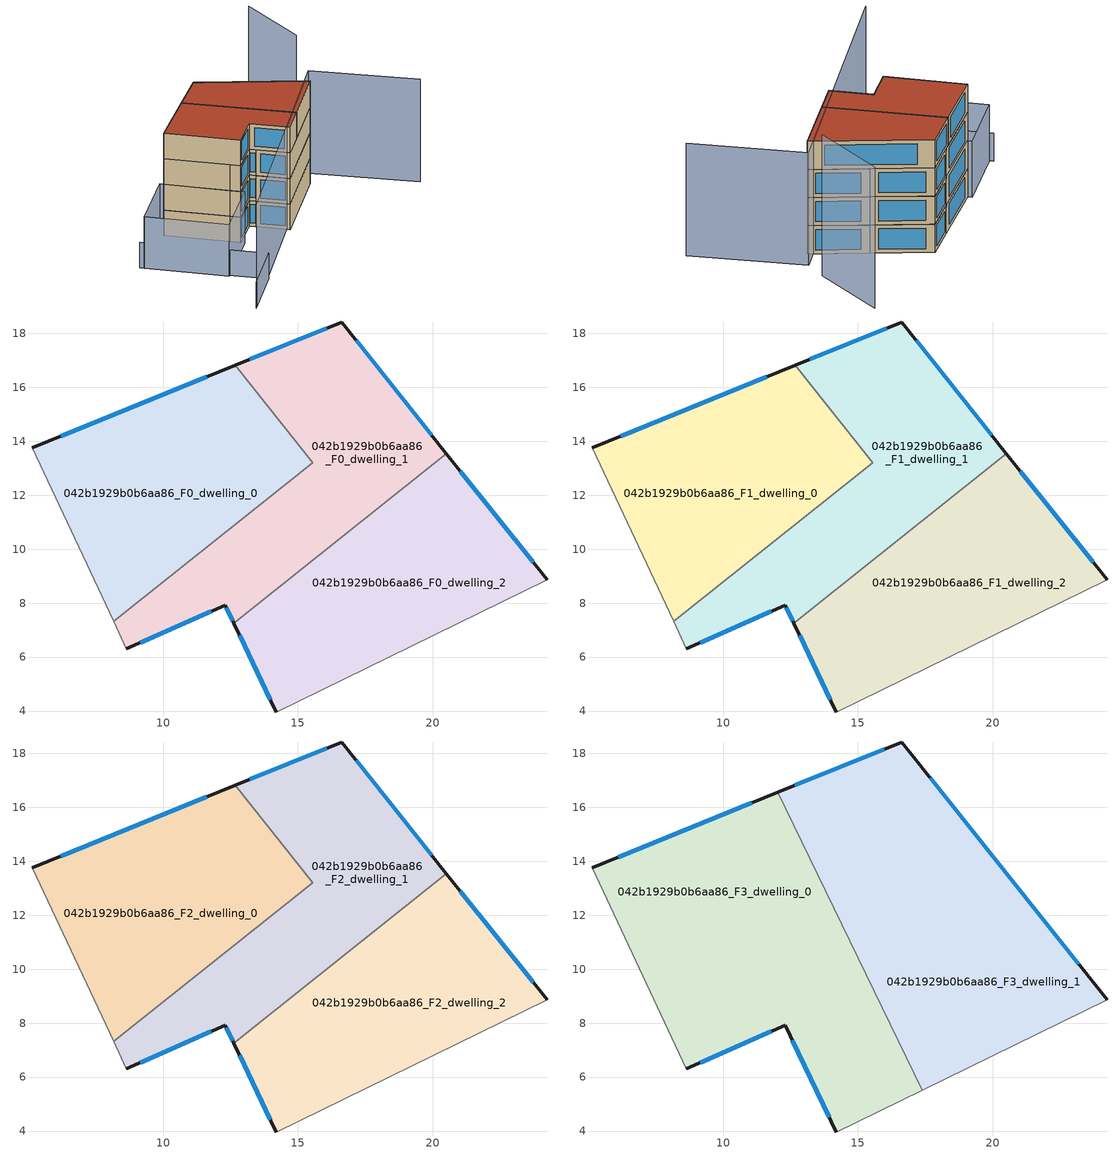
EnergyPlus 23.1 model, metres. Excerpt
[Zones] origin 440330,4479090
042b1929b0b6aa86_F0_dwelling_0
 floor ground (EU_floor_Construction): 15.55,13.2 12.67,16.82 5.16,13.76 8.17,7.32 z0
 wall outside (EU_wall_Construction): 5.16,13.76 12.67,16.82 z0:3
 wall to 042b1929b0b6aa86_F0_dwelling_1 (EU_wall_Construction): 12.67,16.82 15.55,13.2 8.17,7.32 z0:3
 wall adiabatic (EU_wall_Construction): 8.17,7.32 5.16,13.76 z0:3
 window (EU_Window_Construction): 6.2,14.18 11.63,16.39 z0.42:2.58
042b1929b0b6aa86_F0_dwelling_1
 floor ground (EU_floor_Construction): 20.51,13.54 16.62,18.42 12.67,16.82 15.55,13.2 8.17,7.32 8.65,6.31 12.3,7.92 12.62,7.26 z0
 wall outside (EU_wall_Construction): 12.67,16.82 16.62,18.42 20.51,13.54 / 12.62,7.26 12.3,7.92 8.65,6.31 z0:3
 wall adiabatic (EU_wall_Construction): 8.65,6.31 8.17,7.32 z0:3
 wall to 042b1929b0b6aa86_F0_dwelling_2 (EU_wall_Construction): 20.51,13.54 12.62,7.26 z0:3
 window (EU_Window_Construction): 13.22,17.04 16.07,18.2 / 17.16,17.74 19.97,14.22 / 12.58,7.35 12.35,7.83 / 11.8,7.7 9.15,6.53 z0.42:2.58
042b1929b0b6aa86_F0_dwelling_2
 floor ground (EU_floor_Construction): 24.23,8.86 20.51,13.54 12.62,7.26 14.2,3.96 z0
 wall outside (EU_wall_Construction): 20.51,13.54 24.23,8.86 / 14.2,3.96 12.62,7.26 z0:3
 wall adiabatic (EU_wall_Construction): 24.23,8.86 14.2,3.96 z0:3
 window (EU_Window_Construction): 21.02,12.89 23.72,9.51 / 13.98,4.42 12.84,6.8 z0.42:2.58
042b1929b0b6aa86_F1_dwelling_0
 floor to 042b1929b0b6aa86_F0_dwelling_0 (EU_floor_Construction): 15.55,13.2 12.67,16.82 5.16,13.76 8.17,7.32 z3
 wall outside (EU_wall_Construction): 5.16,13.76 12.67,16.82 z3:6
 wall to 042b1929b0b6aa86_F1_dwelling_1 (EU_wall_Construction): 12.67,16.82 15.55,13.2 8.17,7.32 z3:6
 wall adiabatic (EU_wall_Construction): 8.17,7.32 5.16,13.76 z3:6
 window (EU_Window_Construction): 6.2,14.18 11.63,16.39 z3.42:5.58
042b1929b0b6aa86_F1_dwelling_1
 floor to 042b1929b0b6aa86_F0_dwelling_1 (EU_floor_Construction): 20.51,13.54 16.62,18.42 12.67,16.82 15.55,13.2 8.17,7.32 8.65,6.31 12.3,7.92 12.62,7.26 z3
 wall outside (EU_wall_Construction): 12.67,16.82 16.62,18.42 20.51,13.54 / 12.62,7.26 12.3,7.92 8.65,6.31 z3:6
 wall adiabatic (EU_wall_Construction): 8.65,6.31 8.17,7.32 z3:6
 wall to 042b1929b0b6aa86_F1_dwelling_2 (EU_wall_Construction): 20.51,13.54 12.62,7.26 z3:6
 window (EU_Window_Construction): 13.22,17.04 16.07,18.2 / 17.16,17.74 19.97,14.22 / 12.58,7.35 12.35,7.83 / 11.8,7.7 9.15,6.53 z3.42:5.58
042b1929b0b6aa86_F1_dwelling_2
 floor to 042b1929b0b6aa86_F0_dwelling_2 (EU_floor_Construction): 24.23,8.86 20.51,13.54 12.62,7.26 14.2,3.96 z3
 wall outside (EU_wall_Construction): 20.51,13.54 24.23,8.86 / 14.2,3.96 12.62,7.26 z3:6
 wall adiabatic (EU_wall_Construction): 24.23,8.86 14.2,3.96 z3:6
 window (EU_Window_Construction): 21.02,12.89 23.72,9.51 / 13.98,4.42 12.84,6.8 z3.42:5.58
042b1929b0b6aa86_F2_dwelling_0
 floor to 042b1929b0b6aa86_F1_dwelling_0 (EU_floor_Construction): 15.55,13.2 12.67,16.82 5.16,13.76 8.17,7.32 z6
 wall outside (EU_wall_Construction): 5.16,13.76 12.67,16.82 z6:9
 wall to 042b1929b0b6aa86_F2_dwelling_1 (EU_wall_Construction): 12.67,16.82 15.55,13.2 8.17,7.32 z6:9
 wall adiabatic (EU_wall_Construction): 8.17,7.32 5.16,13.76 z6:9
 window (EU_Window_Construction): 6.2,14.18 11.63,16.39 z6.42:8.58
042b1929b0b6aa86_F2_dwelling_1
 floor to 042b1929b0b6aa86_F1_dwelling_1 (EU_floor_Construction): 20.51,13.54 16.62,18.42 12.67,16.82 15.55,13.2 8.17,7.32 8.65,6.31 12.3,7.92 12.62,7.26 z6
 wall outside (EU_wall_Construction): 12.67,16.82 16.62,18.42 20.51,13.54 / 12.62,7.26 12.3,7.92 8.65,6.31 z6:9
 wall adiabatic (EU_wall_Construction): 8.65,6.31 8.17,7.32 z6:9
 wall to 042b1929b0b6aa86_F2_dwelling_2 (EU_wall_Construction): 20.51,13.54 12.62,7.26 z6:9
 window (EU_Window_Construction): 13.22,17.04 16.07,18.2 / 17.16,17.74 19.97,14.22 / 12.58,7.35 12.35,7.83 / 11.8,7.7 9.15,6.53 z6.42:8.58
042b1929b0b6aa86_F2_dwelling_2
 floor to 042b1929b0b6aa86_F1_dwelling_2 (EU_floor_Construction): 24.23,8.86 20.51,13.54 12.62,7.26 14.2,3.96 z6
 wall outside (EU_wall_Construction): 20.51,13.54 24.23,8.86 / 14.2,3.96 12.62,7.26 z6:9
 wall adiabatic (EU_wall_Construction): 24.23,8.86 14.2,3.96 z6:9
 window (EU_Window_Construction): 21.02,12.89 23.72,9.51 / 13.98,4.42 12.84,6.8 z6.42:8.58
042b1929b0b6aa86_F3_dwelling_0
 floor to 042b1929b0b6aa86_F2_dwelling_0 (EU_floor_Construction): 14.18,12.11 12.02,16.55 5.16,13.76 8.17,7.32 z9
 floor to 042b1929b0b6aa86_F2_dwelling_1 (EU_floor_Construction): 12.62,7.26 15.45,9.51 14.18,12.11 8.17,7.32 8.65,6.31 12.3,7.92 z9
 floor to 042b1929b0b6aa86_F2_dwelling_2 (EU_floor_Construction): 17.39,5.52 15.45,9.51 12.62,7.26 14.2,3.96 z9
 wall outside (EU_wall_Construction): 5.16,13.76 12.02,16.55 / 14.2,3.96 12.3,7.92 8.65,6.31 z9:12
 wall to 042b1929b0b6aa86_F3_dwelling_1 (EU_wall_Construction): 12.02,16.55 17.39,5.52 z9:12
 wall adiabatic (EU_wall_Construction): 17.39,5.52 14.2,3.96 / 8.65,6.31 5.16,13.76 z9:12
 window (EU_Window_Construction): 6.11,14.15 11.07,16.16 / 13.94,4.51 12.57,7.37 / 11.8,7.7 9.15,6.53 z9.42:11.58
 roof outside (EU_roof_Construction): 12.02,16.55 17.39,5.52 14.2,3.96 12.3,7.92 8.65,6.31 5.16,13.76 z12
042b1929b0b6aa86_F3_dwelling_1
 floor to 042b1929b0b6aa86_F2_dwelling_1 (EU_floor_Construction): 20.51,13.54 16.62,18.42 12.67,16.81 15.55,13.2 14.18,12.11 15.45,9.51 z9
 floor to 042b1929b0b6aa86_F2_dwelling_2 (EU_floor_Construction): 24.23,8.86 20.51,13.54 15.45,9.51 17.39,5.52 z9
 floor to 042b1929b0b6aa86_F2_dwelling_0 (EU_floor_Construction): 15.55,13.2 12.67,16.81 12.02,16.55 14.18,12.11 z9
 wall outside (EU_wall_Construction): 12.02,16.55 16.62,18.42 24.23,8.86 z9:12
 wall adiabatic (EU_wall_Construction): 24.23,8.86 17.39,5.52 z9:12
 window (EU_Window_Construction): 12.66,16.81 15.98,18.16 / 17.68,17.09 23.18,10.18 z9.42:11.58
 roof outside (EU_roof_Construction): 16.62,18.42 24.23,8.86 17.39,5.52 12.02,16.55 z12
shading: -2.47,-4.11 26.05,10.42 / 26.05,10.42 31.43,-0.14 z0:12; 1.65,2.55 -2.2,10.8 / -2.2,10.8 5.01,14.18 / 5.01,14.18 8.87,5.93 / 8.87,5.93 1.65,2.55 z0:6; -2.4,11.2 3.59,-1.18 / 3.59,-1.18 -2.69,-4.21 z0:3; 27.08,12.78 29.67,20.95 z0:15
[Building]
EU S2 Campaign: North Axis=0; Terrain=City; Solar Distribution=FullExterior
[Site:Location]
Madrid: Latitude=40.5; Longitude=-3.5; Time Zone=1; Elevation=609
[SizingPeriod:WeatherFileDays]
AnnualSizingPeriod: Begin Month=1; Begin Day of Month=1; End Month=12; End Day of Month=31; Day of Week for Start Day=Monday; Use Weather File Daylight Saving Period=No; Use Weather File Rain and Snow Indicators=No
[MATERIAL]
EU_InternalMass_Material: Roughness=MediumRough; Thickness=0.1; Conductivity=1; Density=1800; Specific Heat=900; Thermal Absorptance=0.9; Solar Absorptance=0.7; Visible Absorptance=0.7
[MATERIAL:NOMASS] Roughness=MediumRough; Thermal Absorptance=0.9; Solar Absorptance=0.7; Visible Absorptance=0.7
Name | Thermal Resistance
EU_wall_NoMass | 1.60022
EU_roof_NoMass | 1.57597
EU_floor_NoMass | 0.470652
[WINDOWMATERIAL:SIMPLEGLAZINGSYSTEM]
EU_Window_SimpleGlazing: UFactor=3.28802; Solar Heat Gain Coefficient=0.85; Visible Transmittance=0.85
[CONSTRUCTION]
EU_wall_Construction: EU_wall_NoMass
EU_roof_Construction: EU_roof_NoMass
EU_floor_Construction: EU_floor_NoMass
EU_InternalMass_Construction: EU_InternalMass_Material
EU_Window_Construction: EU_Window_SimpleGlazing
[ZONE] Type=1; Multiplier=1; Ceiling Height=autocalculate; Floor Area=autocalculate; Part of Total Floor Area=Yes
Name | Volume
042b1929b0b6aa86_F0_dwelling_0; 042b1929b0b6aa86_F1_dwelling_0; 042b1929b0b6aa86_F2_dwelling_0 | 151.636
042b1929b0b6aa86_F3_dwelling_0; 042b1929b0b6aa86_F3_dwelling_1 | 227.466
042b1929b0b6aa86_F0_dwelling_1; 042b1929b0b6aa86_F1_dwelling_1; 042b1929b0b6aa86_F2_dwelling_1 | 151.644
042b1929b0b6aa86_F0_dwelling_2; 042b1929b0b6aa86_F1_dwelling_2; 042b1929b0b6aa86_F2_dwelling_2 | 151.65
[INTERNALMASS] Construction=EU_InternalMass_Construction
Name | Zone or ZoneList | Surface Area
042b1929b0b6aa86_F0_dwelling_0_EU_InternalMass | 042b1929b0b6aa86_F0_dwelling_0 | 50.5441
042b1929b0b6aa86_F0_dwelling_1_EU_InternalMass | 042b1929b0b6aa86_F0_dwelling_1 | 50.5481
042b1929b0b6aa86_F0_dwelling_2_EU_InternalMass | 042b1929b0b6aa86_F0_dwelling_2 | 50.5495
042b1929b0b6aa86_F1_dwelling_0_EU_InternalMass | 042b1929b0b6aa86_F1_dwelling_0 | 50.5441
042b1929b0b6aa86_F1_dwelling_1_EU_InternalMass | 042b1929b0b6aa86_F1_dwelling_1 | 50.5481
042b1929b0b6aa86_F1_dwelling_2_EU_InternalMass | 042b1929b0b6aa86_F1_dwelling_2 | 50.5495
042b1929b0b6aa86_F2_dwelling_0_EU_InternalMass | 042b1929b0b6aa86_F2_dwelling_0 | 50.5441
042b1929b0b6aa86_F2_dwelling_1_EU_InternalMass | 042b1929b0b6aa86_F2_dwelling_1 | 50.5481
042b1929b0b6aa86_F2_dwelling_2_EU_InternalMass | 042b1929b0b6aa86_F2_dwelling_2 | 50.5495
042b1929b0b6aa86_F3_dwelling_0_EU_InternalMass | 042b1929b0b6aa86_F3_dwelling_0 | 75.8221
042b1929b0b6aa86_F3_dwelling_1_EU_InternalMass | 042b1929b0b6aa86_F3_dwelling_1 | 75.822
[OTHEREQUIPMENT] Fuel Type=Electricity; Design Level Calculation Method=Watts/Area; Power per Zone Floor Area=1; Fraction Latent=0; Fraction Radiant=0; Fraction Lost=0; Carbon Dioxide Generation Rate=0; EndUse Subcategory=EU_Step8_InternalGains
Name | Zone or ZoneList or Space or SpaceList | Schedule
EU_Step8_InternalGain_042b1929b0b6aa86_F0_dwelling_0_f000 | 042b1929b0b6aa86_F0_dwelling_0 | EU_Step8_GainSchedule_042b1929b0b6aa86_F0_dwelling_0_f000
EU_Step8_InternalGain_042b1929b0b6aa86_F0_dwelling_1_f000 | 042b1929b0b6aa86_F0_dwelling_1 | EU_Step8_GainSchedule_042b1929b0b6aa86_F0_dwelling_1_f000
EU_Step8_InternalGain_042b1929b0b6aa86_F0_dwelling_2_f000 | 042b1929b0b6aa86_F0_dwelling_2 | EU_Step8_GainSchedule_042b1929b0b6aa86_F0_dwelling_2_f000
EU_Step8_InternalGain_042b1929b0b6aa86_F1_dwelling_0_f000 | 042b1929b0b6aa86_F1_dwelling_0 | EU_Step8_GainSchedule_042b1929b0b6aa86_F1_dwelling_0_f000
EU_Step8_InternalGain_042b1929b0b6aa86_F1_dwelling_1_f000 | 042b1929b0b6aa86_F1_dwelling_1 | EU_Step8_GainSchedule_042b1929b0b6aa86_F1_dwelling_1_f000
EU_Step8_InternalGain_042b1929b0b6aa86_F1_dwelling_2_f000 | 042b1929b0b6aa86_F1_dwelling_2 | EU_Step8_GainSchedule_042b1929b0b6aa86_F1_dwelling_2_f000
EU_Step8_InternalGain_042b1929b0b6aa86_F2_dwelling_0_f000 | 042b1929b0b6aa86_F2_dwelling_0 | EU_Step8_GainSchedule_042b1929b0b6aa86_F2_dwelling_0_f000
EU_Step8_InternalGain_042b1929b0b6aa86_F2_dwelling_1_f000 | 042b1929b0b6aa86_F2_dwelling_1 | EU_Step8_GainSchedule_042b1929b0b6aa86_F2_dwelling_1_f000
EU_Step8_InternalGain_042b1929b0b6aa86_F2_dwelling_2_f000 | 042b1929b0b6aa86_F2_dwelling_2 | EU_Step8_GainSchedule_042b1929b0b6aa86_F2_dwelling_2_f000
EU_Step8_InternalGain_042b1929b0b6aa86_F3_dwelling_0_f000 | 042b1929b0b6aa86_F3_dwelling_0 | EU_Step8_GainSchedule_042b1929b0b6aa86_F3_dwelling_0_f000
EU_Step8_InternalGain_042b1929b0b6aa86_F3_dwelling_1_f000 | 042b1929b0b6aa86_F3_dwelling_1 | EU_Step8_GainSchedule_042b1929b0b6aa86_F3_dwelling_1_f000
[ZONEVENTILATION:DESIGNFLOWRATE] Schedule=EU_AlwaysOn; Design Flow Rate Calculation Method=AirChanges/Hour; Air Changes per Hour=0.480704; Ventilation Type=Natural; Fan Pressure Rise=0; Fan Total Efficiency=1; Constant Term Coefficient=1; Temperature Term Coefficient=0; Velocity Term Coefficient=0; Velocity Squared Term Coefficient=0; Minimum Indoor Temperature=-100; Maximum Indoor Temperature=100; Delta Temperature=-100; Minimum Outdoor Temperature=-100; Maximum Outdoor Temperature=100; Maximum Wind Speed=40
Name | Zone or ZoneList or Space or SpaceList
EU_ConstantAir_042b1929b0b6aa86_F0_dwelling_0 | 042b1929b0b6aa86_F0_dwelling_0
EU_ConstantAir_042b1929b0b6aa86_F0_dwelling_1 | 042b1929b0b6aa86_F0_dwelling_1
EU_ConstantAir_042b1929b0b6aa86_F0_dwelling_2 | 042b1929b0b6aa86_F0_dwelling_2
EU_ConstantAir_042b1929b0b6aa86_F1_dwelling_0 | 042b1929b0b6aa86_F1_dwelling_0
EU_ConstantAir_042b1929b0b6aa86_F1_dwelling_1 | 042b1929b0b6aa86_F1_dwelling_1
EU_ConstantAir_042b1929b0b6aa86_F1_dwelling_2 | 042b1929b0b6aa86_F1_dwelling_2
EU_ConstantAir_042b1929b0b6aa86_F2_dwelling_0 | 042b1929b0b6aa86_F2_dwelling_0
EU_ConstantAir_042b1929b0b6aa86_F2_dwelling_1 | 042b1929b0b6aa86_F2_dwelling_1
EU_ConstantAir_042b1929b0b6aa86_F2_dwelling_2 | 042b1929b0b6aa86_F2_dwelling_2
EU_ConstantAir_042b1929b0b6aa86_F3_dwelling_0 | 042b1929b0b6aa86_F3_dwelling_0
EU_ConstantAir_042b1929b0b6aa86_F3_dwelling_1 | 042b1929b0b6aa86_F3_dwelling_1
[HVACTEMPLATE:THERMOSTAT] Constant Heating Setpoint=20; Constant Cooling Setpoint=50
EU_HeatOnly_042b1929b0b6aa86_F0_dwelling_0; EU_HeatOnly_042b1929b0b6aa86_F0_dwelling_1; EU_HeatOnly_042b1929b0b6aa86_F0_dwelling_2; EU_HeatOnly_042b1929b0b6aa86_F1_dwelling_0; EU_HeatOnly_042b1929b0b6aa86_F1_dwelling_1; EU_HeatOnly_042b1929b0b6aa86_F1_dwelling_2; EU_HeatOnly_042b1929b0b6aa86_F2_dwelling_0; EU_HeatOnly_042b1929b0b6aa86_F2_dwelling_1; EU_HeatOnly_042b1929b0b6aa86_F2_dwelling_2; EU_HeatOnly_042b1929b0b6aa86_F3_dwelling_0; EU_HeatOnly_042b1929b0b6aa86_F3_dwelling_1
[HVACTEMPLATE:ZONE:IDEALLOADSAIRSYSTEM] System Availability Schedule=EU_AlwaysOn; Maximum Heating Supply Air Temperature=50; Minimum Cooling Supply Air Temperature=13; Maximum Heating Supply Air Humidity Ratio=0.0156; Minimum Cooling Supply Air Humidity Ratio=0.0077; Heating Limit=NoLimit; Cooling Limit=NoLimit; Heating Availability Schedule=EU_AlwaysOn; Cooling Availability Schedule=EU_CoolingOff; Dehumidification Control Type=ConstantSensibleHeatRatio; Cooling Sensible Heat Ratio=0.7; Dehumidification Setpoint=60; Humidification Control Type=None; Humidification Setpoint=30; Outdoor Air Method=None; Outdoor Air Flow Rate per Person=0.00944; Outdoor Air Flow Rate per Zone Floor Area=0; Outdoor Air Flow Rate per Zone=0; Demand Controlled Ventilation Type=None; Outdoor Air Economizer Type=NoEconomizer; Heat Recovery Type=None; Sensible Heat Recovery Effectiveness=0.7; Latent Heat Recovery Effectiveness=0.65
Name | Template Thermostat
042b1929b0b6aa86_F0_dwelling_0 | EU_HeatOnly_042b1929b0b6aa86_F0_dwelling_0
042b1929b0b6aa86_F0_dwelling_1 | EU_HeatOnly_042b1929b0b6aa86_F0_dwelling_1
042b1929b0b6aa86_F0_dwelling_2 | EU_HeatOnly_042b1929b0b6aa86_F0_dwelling_2
042b1929b0b6aa86_F1_dwelling_0 | EU_HeatOnly_042b1929b0b6aa86_F1_dwelling_0
042b1929b0b6aa86_F1_dwelling_1 | EU_HeatOnly_042b1929b0b6aa86_F1_dwelling_1
042b1929b0b6aa86_F1_dwelling_2 | EU_HeatOnly_042b1929b0b6aa86_F1_dwelling_2
042b1929b0b6aa86_F2_dwelling_0 | EU_HeatOnly_042b1929b0b6aa86_F2_dwelling_0
042b1929b0b6aa86_F2_dwelling_1 | EU_HeatOnly_042b1929b0b6aa86_F2_dwelling_1
042b1929b0b6aa86_F2_dwelling_2 | EU_HeatOnly_042b1929b0b6aa86_F2_dwelling_2
042b1929b0b6aa86_F3_dwelling_0 | EU_HeatOnly_042b1929b0b6aa86_F3_dwelling_0
042b1929b0b6aa86_F3_dwelling_1 | EU_HeatOnly_042b1929b0b6aa86_F3_dwelling_1
[SIZING:ZONE] Zone Cooling Design Supply Air Temperature Input Method=SupplyAirTemperature; Zone Cooling Design Supply Air Temperature=13; Zone Heating Design Supply Air Temperature Input Method=SupplyAirTemperature; Zone Heating Design Supply Air Temperature=50; Zone Cooling Design Supply Air Humidity Ratio=0.008; Zone Heating Design Supply Air Humidity Ratio=0.008; Cooling Design Air Flow Method=DesignDay; Cooling Design Air Flow Rate=0; Cooling Minimum Air Flow per Zone Floor Area=0.000762; Cooling Minimum Air Flow=0; Cooling Minimum Air Flow Fraction=0.2; Heating Design Air Flow Method=DesignDay; Heating Design Air Flow Rate=0; Heating Maximum Air Flow per Zone Floor Area=0.002032; Heating Maximum Air Flow=0.141576; Heating Maximum Air Flow Fraction=0.3; Account for Dedicated Outdoor Air System=No; Dedicated Outdoor Air System Control Strategy=NeutralSupplyAir; Dedicated Outdoor Air Low Setpoint Temperature for Design=autosize; Dedicated Outdoor Air High Setpoint Temperature for Design=autosize; Zone Load Sizing Method=Sensible Load Only No Latent Load; Zone Latent Cooling Design Supply Air Humidity Ratio Input Method=HumidityRatioDifference; Zone Cooling Design Supply Air Humidity Ratio Difference=0.005; Zone Latent Heating Design Supply Air Humidity Ratio Input Method=HumidityRatioDifference; Zone Humidification Design Supply Air Humidity Ratio Difference=0.005
042b1929b0b6aa86_F0_dwelling_0; 042b1929b0b6aa86_F0_dwelling_1; 042b1929b0b6aa86_F0_dwelling_2; 042b1929b0b6aa86_F1_dwelling_0; 042b1929b0b6aa86_F1_dwelling_1; 042b1929b0b6aa86_F1_dwelling_2; 042b1929b0b6aa86_F2_dwelling_0; 042b1929b0b6aa86_F2_dwelling_1; 042b1929b0b6aa86_F2_dwelling_2; 042b1929b0b6aa86_F3_dwelling_0; 042b1929b0b6aa86_F3_dwelling_1
[SCHEDULE:CONSTANT]
Name | Hourly Value
EU_AlwaysOn | 1
EU_CoolingOff | 0
[SCHEDULE:FILE] Column Number=1; Rows to Skip at Top=0; Number of Hours of Data=8760; Column Separator=Comma; Interpolate to Timestep=No; Minutes per Item=60; Adjust Schedule for Daylight Savings=Yes
Name | File
EU_Step8_GainSchedule_042b1929b0b6aa86_F0_dwelling_0_f000 | ../../schedules/042b1929b0b6aa86/042b1929b0b6aa86_F0_dwelling_0_f000_gain.csv
EU_Step8_GainSchedule_042b1929b0b6aa86_F0_dwelling_1_f000 | ../../schedules/042b1929b0b6aa86/042b1929b0b6aa86_F0_dwelling_1_f000_gain.csv
EU_Step8_GainSchedule_042b1929b0b6aa86_F0_dwelling_2_f000 | ../../schedules/042b1929b0b6aa86/042b1929b0b6aa86_F0_dwelling_2_f000_gain.csv
EU_Step8_GainSchedule_042b1929b0b6aa86_F1_dwelling_0_f000 | ../../schedules/042b1929b0b6aa86/042b1929b0b6aa86_F1_dwelling_0_f000_gain.csv
EU_Step8_GainSchedule_042b1929b0b6aa86_F1_dwelling_1_f000 | ../../schedules/042b1929b0b6aa86/042b1929b0b6aa86_F1_dwelling_1_f000_gain.csv
EU_Step8_GainSchedule_042b1929b0b6aa86_F1_dwelling_2_f000 | ../../schedules/042b1929b0b6aa86/042b1929b0b6aa86_F1_dwelling_2_f000_gain.csv
EU_Step8_GainSchedule_042b1929b0b6aa86_F2_dwelling_0_f000 | ../../schedules/042b1929b0b6aa86/042b1929b0b6aa86_F2_dwelling_0_f000_gain.csv
EU_Step8_GainSchedule_042b1929b0b6aa86_F2_dwelling_1_f000 | ../../schedules/042b1929b0b6aa86/042b1929b0b6aa86_F2_dwelling_1_f000_gain.csv
EU_Step8_GainSchedule_042b1929b0b6aa86_F2_dwelling_2_f000 | ../../schedules/042b1929b0b6aa86/042b1929b0b6aa86_F2_dwelling_2_f000_gain.csv
EU_Step8_GainSchedule_042b1929b0b6aa86_F3_dwelling_0_f000 | ../../schedules/042b1929b0b6aa86/042b1929b0b6aa86_F3_dwelling_0_f000_gain.csv
EU_Step8_GainSchedule_042b1929b0b6aa86_F3_dwelling_1_f000 | ../../schedules/042b1929b0b6aa86/042b1929b0b6aa86_F3_dwelling_1_f000_gain.csv
